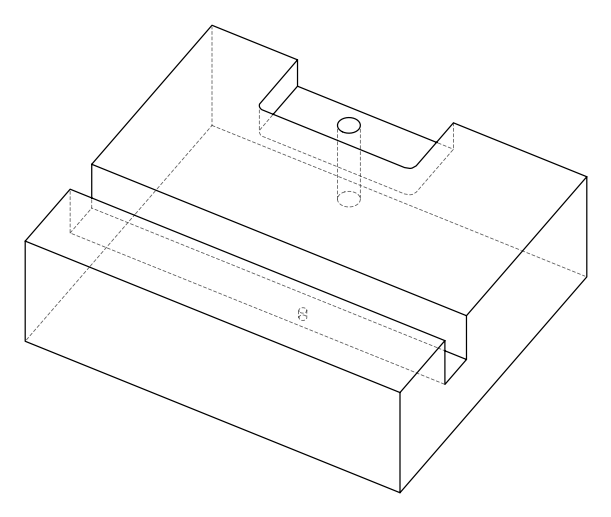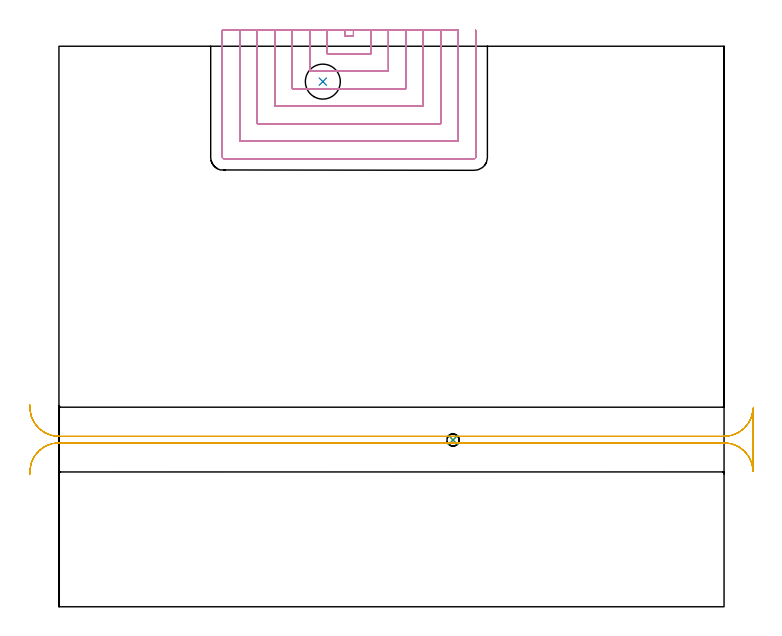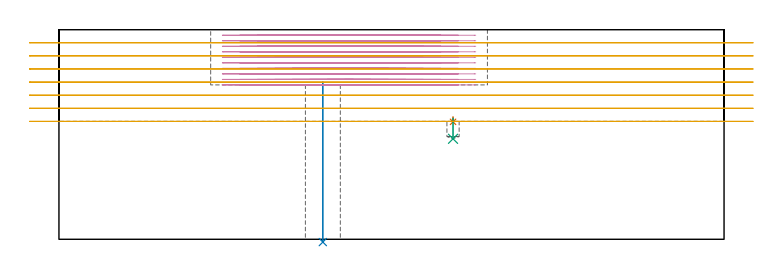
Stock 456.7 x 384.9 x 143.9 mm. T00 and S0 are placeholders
(PLAN: 5 operations, 4 tool changes, 71.3 min)
(1 SPOT_DRILL | STEP1POCKET | NXT0321_9005460120000 | 0.04 min | 6972 mm3)
(2 INDEXABLE_INSERT_DRILL_THROUGH_HOLE_FROM_SOLID | STEP1HOLE | NXT0302_019 | 0.45 min | 65014 mm3)
(3 DRILL_BLIND_HOLE_INTO_CENTER | STEP1POCKET | NXT0301_055 | 0.07 min | 632 mm3)
(4 MILL_SLOT | SLOT_PARTIAL_RECTANGULAR | NXT0201_012 | Follow Part, ap 4, ae 75% | 55.41 min | 595157 mm3)
(5 MILL_RECTANGULAR_SLOT | SLOT_RECTANGULAR | UGT0201_019 | Follow Part, ap 10, ae 75% | 15.31 min | 1268859 mm3)
(TOOL NXT0321_9005460120000 | NC Spot Drill, 142deg, 12mm, Carbide, Uncoated | D12 PA142 FL30 Z2)
(TOOL NXT0302_019 | Index. Insert Drill 24mm [880-D2400L25-05] | D24 PA176 FL120 Z2)
(TOOL NXT0301_055 | Carbide Drill 8.4mm [860.1-0840-042A1-MM 2214] | D8.4 PA140 FL61 Z2)
(TOOL NXT0201_012 | ENDMILL 16mm [2P460-1600-NA 1630] | D16 FL38 Z6)
(TOOL UGT0201_019 | End mill 40 mm | D40 FL63 Z6)
(OP 1 SPOT_DRILL)
G17 G21 G94 G90
T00 M6
G54
G17 G0 G90 X270.6 Y114.5 S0 M3
G43 Z153.9 H0
G94 G81 G98 Z80.638 F250. R84.
G80
M5
M2
(OP 2 INDEXABLE_INSERT_DRILL_THROUGH_HOLE_FROM_SOLID)
G17 G21 G94 G90
T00 M6
G54
G17 G0 G90 X181.2 Y360.6 S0 M3
G43 Z153.9 H1
G94 G81 G98 Z-1.919 F250. R108.
G80
M5
M2
(OP 3 DRILL_BLIND_HOLE_INTO_CENTER)
G17 G21 G94 G90
T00 M6
G54
G17 G0 G90 X270.6 Y114.5 S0 M3
G43 Z153.9 H1
G94 G81 G98 Z69. F250. R83.
G80
M5
M2
(OP 4 MILL_SLOT)
G17 G21 G94 G90
T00 M6
G54
G17 G0 G90 X196.2 Y395.9 S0 M3
G43 Z153.9 H1
Z140.11
G94 G1 Y392.9 F250.
Y391.7 F500.
X202.2
Y392.9
Y395.9 F250.
X184.2
Y392.9
Y379.7 F500.
X214.2
Y392.9
Y395.9 F250.
X172.2
Y392.9
Y367.7 F500.
X226.2
Y392.9
Y395.9 F250.
X160.2
Y392.9
Y355.7 F500.
X238.2
Y392.9
Y395.9 F250.
X148.2
Y392.9
Y343.7 F500.
X250.2
Y392.9
Y395.9 F250.
X136.2
Y392.9
Y331.7 F500.
X262.2
Y392.9
Y395.9 F250.
X124.2
Y392.9
Y319.7 F500.
X274.2
Y392.9
Y395.9 F250.
X112.2
Y392.9
Y308.7 F500.
G3 X113.2 Y307.7 R1.
G1 X285.2
G3 X286.2 Y308.7 R1.
G1 Y392.9
Y395.9 F250.
G0 X196.2 Z136.32
G1 Y392.9
Y391.7 F500.
X202.2
Y392.9
Y395.9 F250.
X184.2
Y392.9
Y379.7 F500.
X214.2
Y392.9
Y395.9 F250.
X172.2
Y392.9
Y367.7 F500.
X226.2
Y392.9
Y395.9 F250.
X160.2
Y392.9
Y355.7 F500.
X238.2
Y392.9
Y395.9 F250.
X148.2
Y392.9
Y343.7 F500.
X250.2
Y392.9
Y395.9 F250.
X136.2
Y392.9
Y331.7 F500.
X262.2
Y392.9
Y395.9 F250.
X124.2
Y392.9
Y319.7 F500.
X274.2
Y392.9
Y395.9 F250.
X112.2
Y392.9
Y308.7 F500.
G3 X113.2 Y307.7 R1.
G1 X285.2
G3 X286.2 Y308.7 R1.
G1 Y392.9
Y395.9 F250.
G0 X196.2 Z132.53
G1 Y392.9
Y391.7 F500.
X202.2
Y392.9
Y395.9 F250.
X184.2
Y392.9
Y379.7 F500.
X214.2
Y392.9
Y395.9 F250.
X172.2
Y392.9
Y367.7 F500.
X226.2
Y392.9
Y395.9 F250.
X160.2
Y392.9
Y355.7 F500.
X238.2
Y392.9
Y395.9 F250.
X148.2
Y392.9
Y343.7 F500.
X250.2
Y392.9
Y395.9 F250.
X136.2
Y392.9
Y331.7 F500.
X262.2
Y392.9
Y395.9 F250.
X124.2
Y392.9
Y319.7 F500.
X274.2
Y392.9
Y395.9 F250.
X112.2
Y392.9
Y308.7 F500.
G3 X113.2 Y307.7 R1.
G1 X285.2
G3 X286.2 Y308.7 R1.
G1 Y392.9
Y395.9 F250.
G0 X196.2 Z128.74
G1 Y392.9
Y391.7 F500.
X202.2
Y392.9
Y395.9 F250.
X184.2
Y392.9
Y379.7 F500.
X214.2
Y392.9
Y395.9 F250.
X172.2
Y392.9
Y367.7 F500.
X226.2
Y392.9
Y395.9 F250.
X160.2
Y392.9
Y355.7 F500.
X238.2
Y392.9
Y395.9 F250.
X148.2
Y392.9
Y343.7 F500.
X250.2
Y392.9
Y395.9 F250.
X136.2
Y392.9
Y331.7 F500.
X262.2
Y392.9
Y395.9 F250.
X124.2
Y392.9
Y319.7 F500.
X274.2
Y392.9
Y395.9 F250.
X112.2
Y392.9
Y308.7 F500.
G3 X113.2 Y307.7 R1.
G1 X285.2
G3 X286.2 Y308.7 R1.
G1 Y392.9
Y395.9 F250.
G0 X196.2 Z124.95
G1 Y392.9
Y391.7 F500.
X202.2
Y392.9
Y395.9 F250.
X184.2
Y392.9
Y379.7 F500.
X214.2
Y392.9
Y395.9 F250.
X172.2
Y392.9
Y367.7 F500.
X226.2
Y392.9
Y395.9 F250.
X160.2
Y392.9
Y355.7 F500.
X238.2
Y392.9
Y395.9 F250.
X148.2
Y392.9
Y343.7 F500.
X250.2
Y392.9
Y395.9 F250.
X136.2
Y392.9
Y331.7 F500.
X262.2
Y392.9
Y395.9 F250.
X124.2
Y392.9
Y319.7 F500.
X274.2
Y392.9
Y395.9 F250.
X112.2
Y392.9
Y308.7 F500.
G3 X113.2 Y307.7 R1.
G1 X285.2
G3 X286.2 Y308.7 R1.
G1 Y392.9
Y395.9 F250.
G0 X196.2 Z121.16
G1 Y392.9
Y391.7 F500.
X202.2
Y392.9
Y395.9 F250.
X184.2
Y392.9
Y379.7 F500.
X214.2
Y392.9
Y395.9 F250.
X172.2
Y392.9
Y367.7 F500.
X226.2
Y392.9
Y395.9 F250.
X160.2
Y392.9
Y355.7 F500.
X238.2
Y392.9
Y395.9 F250.
X148.2
Y392.9
Y343.7 F500.
X250.2
Y392.9
Y395.9 F250.
X136.2
Y392.9
Y331.7 F500.
X262.2
Y392.9
Y395.9 F250.
X124.2
Y392.9
Y319.7 F500.
X274.2
Y392.9
Y395.9 F250.
X112.2
Y392.9
Y308.7 F500.
G3 X113.2 Y307.7 R1.
G1 X285.2
G3 X286.2 Y308.7 R1.
G1 Y392.9
Y395.9 F250.
G0 X196.2 Z117.37
G1 Y392.9
Y391.7 F500.
X202.2
Y392.9
Y395.9 F250.
X184.2
Y392.9
Y379.7 F500.
X214.2
Y392.9
Y395.9 F250.
X172.2
Y392.9
Y367.7 F500.
X226.2
Y392.9
Y395.9 F250.
X160.2
Y392.9
Y355.7 F500.
X238.2
Y392.9
Y395.9 F250.
X148.2
Y392.9
Y343.7 F500.
X250.2
Y392.9
Y395.9 F250.
X136.2
Y392.9
Y331.7 F500.
X262.2
Y392.9
Y395.9 F250.
X124.2
Y392.9
Y319.7 F500.
X274.2
Y392.9
Y395.9 F250.
X112.2
Y392.9
Y308.7 F500.
G3 X113.2 Y307.7 R1.
G1 X285.2
G3 X286.2 Y308.7 R1.
G1 Y392.9
Y395.9 F250.
G0 X196.2 Z113.58
G1 Y392.9
Y391.7 F500.
X202.2
Y392.9
Y395.9 F250.
X184.2
Y392.9
Y379.7 F500.
X214.2
Y392.9
Y395.9 F250.
X172.2
Y392.9
Y367.7 F500.
X226.2
Y392.9
Y395.9 F250.
X160.2
Y392.9
Y355.7 F500.
X238.2
Y392.9
Y395.9 F250.
X148.2
Y392.9
Y343.7 F500.
X250.2
Y392.9
Y395.9 F250.
X136.2
Y392.9
Y331.7 F500.
X262.2
Y392.9
Y395.9 F250.
X124.2
Y392.9
Y319.7 F500.
X274.2
Y392.9
Y395.9 F250.
X112.2
Y392.9
Y308.7 F500.
G3 X113.2 Y307.7 R1.
G1 X285.2
G3 X286.2 Y308.7 R1.
G1 Y392.9
Y395.9 F250.
G0 X196.2 Z109.79
G1 Y392.9
Y391.7 F500.
X202.2
Y392.9
Y395.9 F250.
X184.2
Y392.9
Y379.7 F500.
X214.2
Y392.9
Y395.9 F250.
X172.2
Y392.9
Y367.7 F500.
X226.2
Y392.9
Y395.9 F250.
X160.2
Y392.9
Y355.7 F500.
X238.2
Y392.9
Y395.9 F250.
X148.2
Y392.9
Y343.7 F500.
X250.2
Y392.9
Y395.9 F250.
X136.2
Y392.9
Y331.7 F500.
X262.2
Y392.9
Y395.9 F250.
X124.2
Y392.9
Y319.7 F500.
X274.2
Y392.9
Y395.9 F250.
X112.2
Y392.9
Y308.7 F500.
G3 X113.2 Y307.7 R1.
G1 X285.2
G3 X286.2 Y308.7 R1.
G1 Y392.9
Y395.9 F250.
G0 X196.2 Z106.
G1 Y392.9
Y391.7 F500.
X202.2
Y392.9
Y395.9 F250.
X184.2
Y392.9
Y379.7 F500.
X214.2
Y392.9
Y395.9 F250.
X172.2
Y392.9
Y367.7 F500.
X226.2
Y392.9
Y395.9 F250.
X160.2
Y392.9
Y355.7 F500.
X238.2
Y392.9
Y395.9 F250.
X148.2
Y392.9
Y343.7 F500.
X250.2
Y392.9
Y395.9 F250.
X136.2
Y392.9
Y331.7 F500.
X262.2
Y392.9
Y395.9 F250.
X124.2
Y392.9
Y319.7 F500.
X274.2
Y392.9
Y395.9 F250.
X112.2
Y392.9
Y308.7 F500.
G3 X113.2 Y307.7 R1.
G1 X285.2
G3 X286.2 Y308.7 R1.
G1 Y392.9
Y395.9 F250.
G0 Z153.9
M5
M2
(OP 5 MILL_RECTANGULAR_SLOT)
G17 G21 G94 G90
T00 M6
G54
G17 G0 G90 X-20.134 Y90.7 S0 M3
G43 Z153.9 H0
Z134.914
G94 G1 X-19.97 Y93.695 F250.
G2 X0. Y112.6 R20. F500.
G1 X456.7
G2 X476.69 Y93.232 R20.
G1 Y136.368
G2 X456.7 Y117. R20.
G1 X0.
G2 X-19.97 Y135.905 R20.
G1 X-20.134 Y138.9 F250.
G0 Y90.7 Z125.929
G1 X-19.97 Y93.695
G2 X0. Y112.6 R20. F500.
G1 X456.7
G2 X476.69 Y93.232 R20.
G1 Y136.368
G2 X456.7 Y117. R20.
G1 X0.
G2 X-19.97 Y135.905 R20.
G1 X-20.134 Y138.9 F250.
G0 Y90.7 Z116.943
G1 X-19.97 Y93.695
G2 X0. Y112.6 R20. F500.
G1 X456.7
G2 X476.69 Y93.232 R20.
G1 Y136.368
G2 X456.7 Y117. R20.
G1 X0.
G2 X-19.97 Y135.905 R20.
G1 X-20.134 Y138.9 F250.
G0 Y90.7 Z107.957
G1 X-19.97 Y93.695
G2 X0. Y112.6 R20. F500.
G1 X456.7
G2 X476.69 Y93.232 R20.
G1 Y136.368
G2 X456.7 Y117. R20.
G1 X0.
G2 X-19.97 Y135.905 R20.
G1 X-20.134 Y138.9 F250.
G0 Y90.7 Z98.971
G1 X-19.97 Y93.695
G2 X0. Y112.6 R20. F500.
G1 X456.7
G2 X476.69 Y93.232 R20.
G1 Y136.368
G2 X456.7 Y117. R20.
G1 X0.
G2 X-19.97 Y135.905 R20.
G1 X-20.134 Y138.9 F250.
G0 Y90.7 Z89.986
G1 X-19.97 Y93.695
G2 X0. Y112.6 R20. F500.
G1 X456.7
G2 X476.69 Y93.232 R20.
G1 Y136.368
G2 X456.7 Y117. R20.
G1 X0.
G2 X-19.97 Y135.905 R20.
G1 X-20.134 Y138.9 F250.
G0 Y90.7 Z81.
G1 X-19.97 Y93.695
G2 X0. Y112.6 R20. F500.
G1 X456.7
G2 X476.69 Y93.232 R20.
G1 Y136.368
G2 X456.7 Y117. R20.
G1 X0.
G2 X-19.97 Y135.905 R20.
G1 X-20.134 Y138.9 F250.
G0 Z153.9
M5
M2
